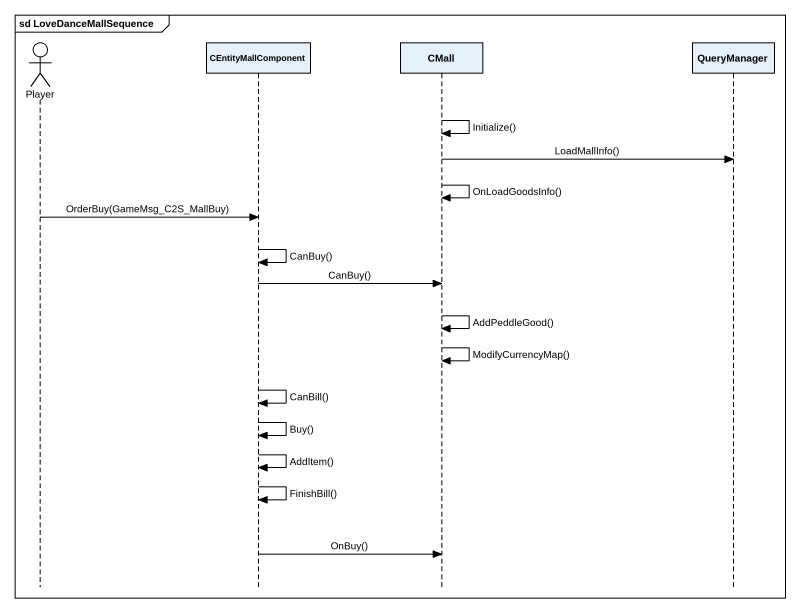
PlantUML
@startuml
mainframe sd LoveDanceMallSequence
hide footbox
actor Player
participant CEntityMallComponent
participant CMall
participant QueryManager

CMall -> CMall : Initialize()
CMall -> QueryManager : LoadMallInfo()
CMall -> CMall : OnLoadGoodsInfo()
Player -> CEntityMallComponent : OrderBuy(GameMsg_C2S_MallBuy)
CEntityMallComponent -> CEntityMallComponent : CanBuy()
CEntityMallComponent -> CMall : CanBuy()
CMall -> CMall : AddPeddleGood()
CMall -> CMall : ModifyCurrencyMap()
CEntityMallComponent -> CEntityMallComponent : CanBill()
CEntityMallComponent -> CEntityMallComponent : Buy()
CEntityMallComponent -> CEntityMallComponent : AddItem()
CEntityMallComponent -> CEntityMallComponent : FinishBill()
CEntityMallComponent -> CMall : OnBuy()
@enduml
